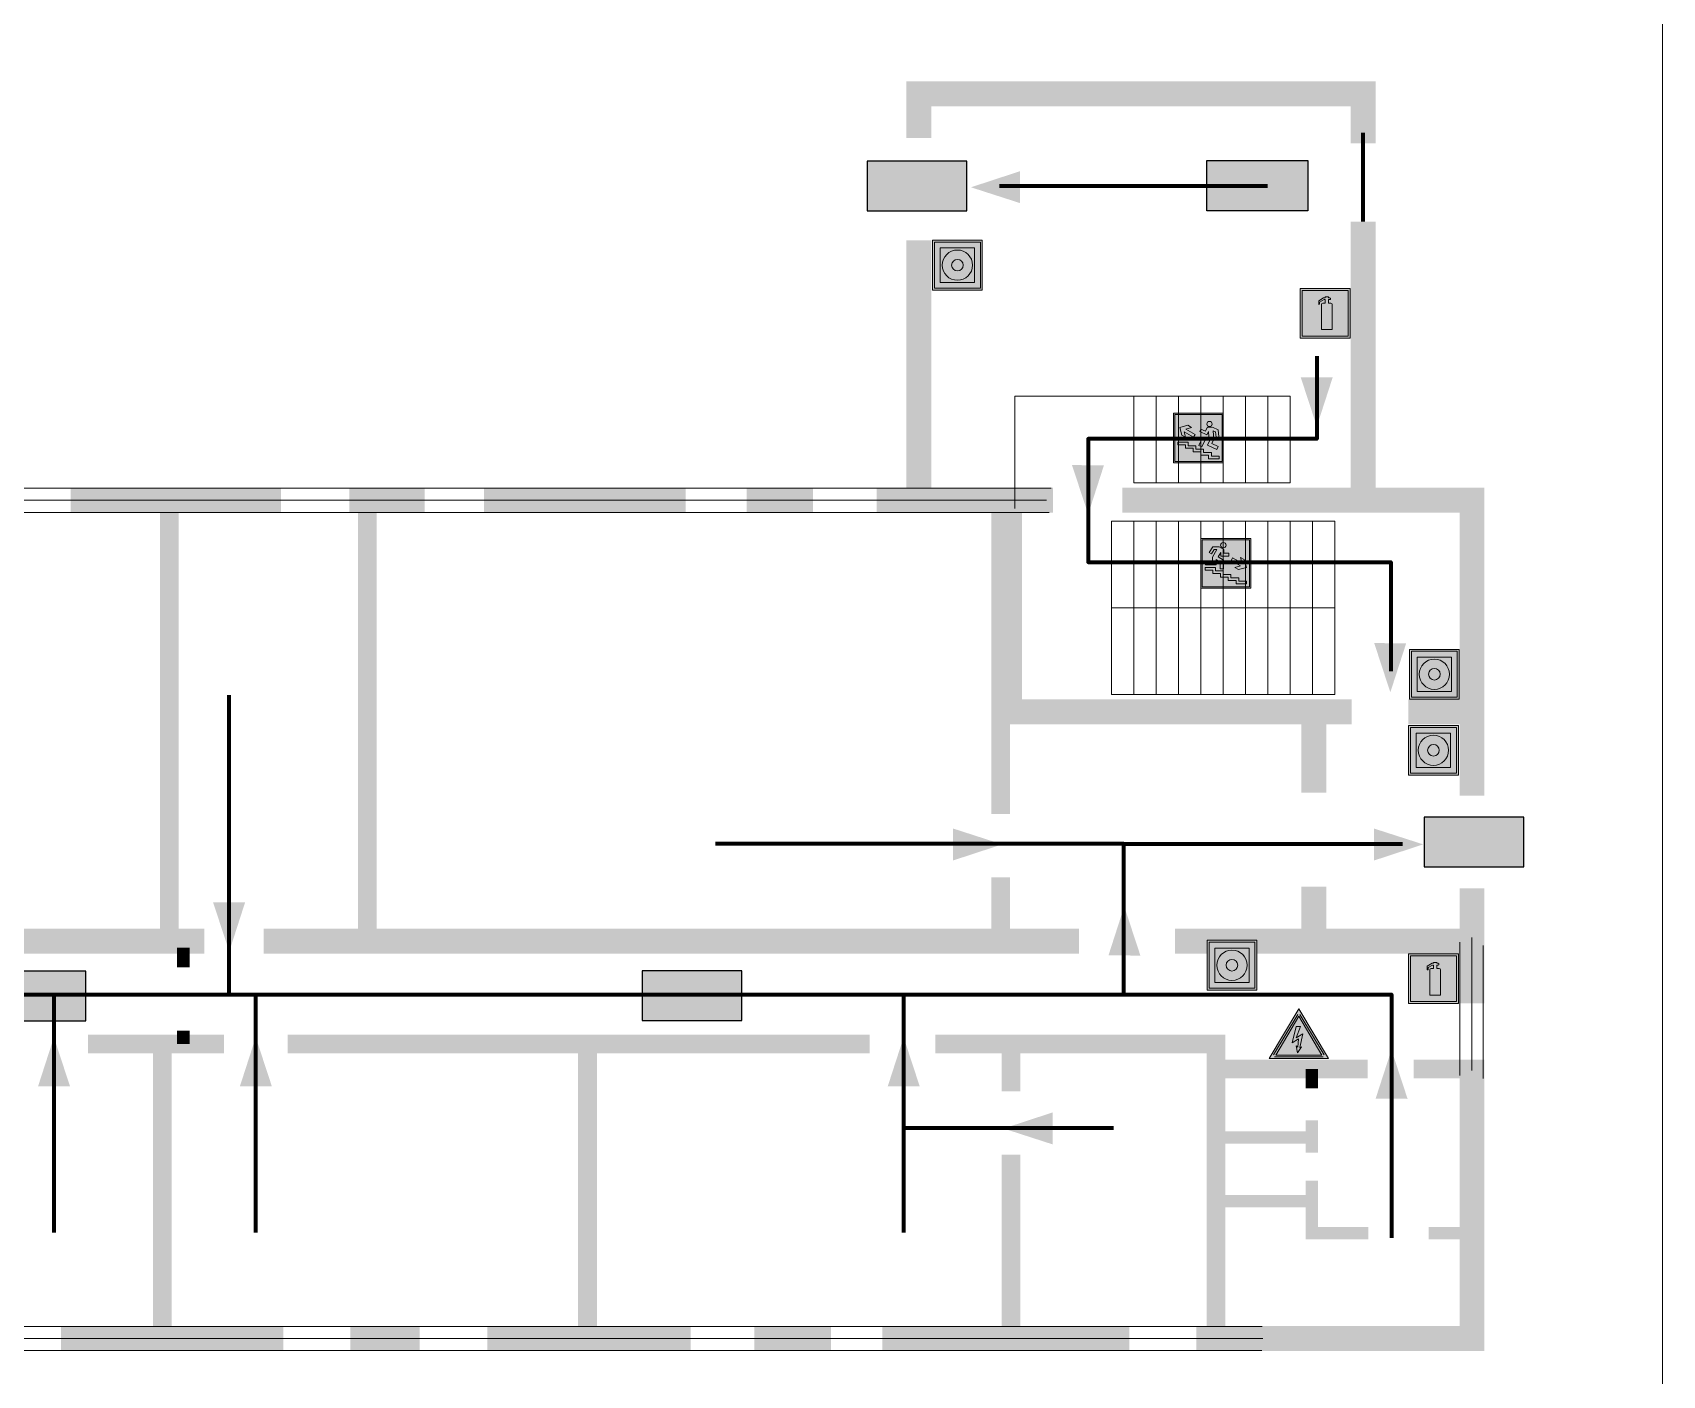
# Model space of a CAD drawing. Header units: millimetres. Extents: x 13114 to 67229, y 22859 to 38520.
# Drawn here: x 30754.5 to 31016.3, y 35664.1 to 35879.9 of the extents above; entities that cross this region are included whole.
import ezdxf

# ---------------------------------------------------------------- set-up
doc = ezdxf.new("R2010")
doc.units = ezdxf.units.MM
doc.layers.add('План_Штампы', color=7, linetype='Continuous')

# ---------------------------------------------------------------- blocks, each defined once
blk = doc.blocks.new('A$C7B4425F7')
at = {"true_color": 0xffffff}
blk.add_hatch(color=7, dxfattribs=at).paths.add_polyline_path([(0, 0), (-16, 0), (-16, -8), (0, -8)])
h = blk.add_hatch(color=126)
h.paths.add_polyline_path([(-0.2, -0.2), (-15.8, -0.2), (-15.8, -7.8), (-0.2, -7.8)])
h.paths.add_polyline_path([(-11.76, -2.03), (-11.76, -3.66), (-11.17, -3.66, -0.568275), (-11.17, -6.18), (-12.58, -6.18), (-12.58, -2.03)], flags=16)
h.paths.add_polyline_path([(-13.33, -4.12, -0.495768), (-13.59, -6.18), (-15.03, -6.18), (-15.03, -2.03), (-13.59, -2.03, -0.487973)], flags=16)
h.paths.add_polyline_path([(-10.25, -2.03), (-9.48, -2.03), (-9.48, -6.18), (-10.25, -6.18)], flags=16)
h.paths.add_polyline_path([(-13.84, -3.69), (-14.24, -3.69), (-14.24, -3.03), (-13.9, -3.03, -0.692621)], flags=0)
h.paths.add_polyline_path([(-9.15, -2.03), (-8.4, -2.03), (-8.04, -3.07), (-7.68, -2.03), (-6.93, -2.03), (-7.64, -4.1), (-6.93, -6.18), (-7.68, -6.18), (-8.04, -5.14), (-8.4, -6.18), (-9.15, -6.18), (-8.44, -4.1)], flags=16)
h.paths.add_polyline_path([(-11.76, -4.46), (-11.42, -4.46, -0.692621), (-11.36, -5.12), (-11.76, -5.12)], flags=0)
h.paths.add_polyline_path([(-13.9, -5.2), (-14.24, -5.2), (-14.24, -4.55), (-13.84, -4.55, -0.708038)], flags=0)
edge = h.paths.add_edge_path(flags=16)
edge.add_ellipse((-5.51, -4.08), major_axis=(0, 2.05), ratio=0.586184, start_angle=0, end_angle=360)
edge = h.paths.add_edge_path(flags=0)
edge.add_ellipse((-5.51, -4.08), major_axis=(0, 1.14), ratio=0.454828, start_angle=0, end_angle=360)
h.paths.add_polyline_path([(-4.13, -4.96, 0.377264), (-3.48, -4.52, 0.0555), (-3.16, -2.03), (-1.66, -2.03), (-1.66, -4.96), (-0.96, -4.96), (-0.96, -7.01), (-1.75, -7.01), (-1.75, -6.18), (-3.3, -6.18), (-3.3, -7.02), (-4.13, -7.02)], flags=16)
h.paths.add_polyline_path([(-2.73, -2.91), (-2.28, -2.91), (-2.28, -4.96), (-3.05, -4.96, 0.079136)], flags=0)
at = {"color": 126}
blk.add_lwpolyline([(-16, -8), (0, -8), (0, 0), (-16, 0)], close=True, dxfattribs=at)
blk = doc.blocks.new('A$C32E8229D')
at = {"true_color": 0xffffff}
blk.add_hatch(color=7, dxfattribs=at).paths.add_polyline_path([(0, 0), (0, -8), (16, -8), (16, 0)])
h = blk.add_hatch(color=126)
h.paths.add_polyline_path([(0.2, -0.2), (15.8, -0.2), (15.8, -7.8), (0.2, -7.8)])
h.paths.add_polyline_path([(13.49, -2.05), (12.08, -2.05), (11.37, -2.63, 0.162397), (11.29, -2.84), (11.29, -3.63), (10.35, -3.63), (10.35, -4.05), (11.68, -4.05), (11.68, -3.48), (12.26, -4.28), (11.29, -5.1), (11.29, -6.78), (11.85, -6.78), (11.85, -5.44), (12.8, -4.64), (12.8, -5.94), (14.46, -5.94), (14.46, -5.39), (13.45, -5.39), (13.45, -3.97), (12.46, -2.59), (13.15, -2.59), (13.69, -3.34), (14.18, -3)], flags=16)
h.paths.add_polyline_path([(10.74, -1.82, 1), (11.8, -1.82, 1)], flags=16)
h.paths.add_polyline_path([(9.39, -3.59), (5.99, -3.59), (6.56, -3.03), (5.91, -3.03), (5.1, -3.83), (5.91, -4.64), (6.56, -4.64), (5.99, -4.09), (9.39, -4.09)], flags=16)
h.paths.add_polyline_path([(4.29, -1.08), (1.72, -1.08), (1.72, -6.6), (4.29, -6.6)], flags=16)
at = {"color": 126}
blk.add_lwpolyline([(16, -8), (0, -8), (0, 0), (16, 0)], close=True, dxfattribs=at)
blk = doc.blocks.new('A$C54414219')
at = {"true_color": 0xffffff}
h = blk.add_hatch(color=7, dxfattribs=at)
h.paths.add_polyline_path([(2.39, -9.45), (2.39, -18.3), (11.23, -18.3), (11.23, -9.45)], flags=0)
h.paths.add_polyline_path([(10.71, -13.87, -1), (2.92, -13.87, -1)], flags=0)
h.paths.add_polyline_path([(8.3, -13.87, -1), (5.33, -13.87, -1)], flags=0)
h.paths.add_polyline_path([(0.41, -7.47), (0.41, -20.27), (13.21, -20.27), (13.21, -7.47)])
h.paths.add_polyline_path([(0.92, -19.77), (12.71, -19.77), (12.71, -7.98), (0.92, -7.98)], flags=16)
h.paths.add_polyline_path([(11.23, -9.45), (11.23, -18.3), (2.39, -18.3), (2.39, -9.45)], flags=0)
at = {"lineweight": 5}
h = blk.add_hatch(color=242, dxfattribs=at)
h.paths.add_polyline_path([(12.71, -7.98), (0.92, -7.98), (0.92, -19.77), (12.71, -19.77)])
h.paths.add_polyline_path([(11.23, -18.3), (2.39, -18.3), (2.39, -9.45), (11.23, -9.45)], flags=16)
h.paths.add_polyline_path([(10.71, -13.87, -1), (2.92, -13.87, -1)], flags=0)
h.paths.add_polyline_path([(8.3, -13.87, -1), (5.33, -13.87, -1)], flags=0)
at = {"true_color": 0xffffff}
h = blk.add_hatch(color=7, dxfattribs=at)
h.paths.add_polyline_path([(2.39, -9.45), (2.39, -18.3), (11.23, -18.3), (11.23, -9.45)])
h.paths.add_polyline_path([(10.71, -13.87, -1), (2.92, -13.87, -1)], flags=16)
h.paths.add_polyline_path([(8.3, -13.87, -1), (5.33, -13.87, -1)], flags=0)
at = {"lineweight": 5}
h = blk.add_hatch(color=242, dxfattribs=at)
h.paths.add_polyline_path([(2.92, -13.87, 1), (10.71, -13.87, 1)])
h.paths.add_polyline_path([(8.3, -13.87, -1), (5.33, -13.87, -1)], flags=16)
at = {"color": 242, "lineweight": 5}
for p, q in [((0.41, -20.27), (0.41, -7.47)), ((0.41, -7.47), (13.21, -7.47)), ((0.41, -7.47), (13.21, -7.47)), ((13.21, -20.27), (13.21, -7.47)), ((0.41, -20.27), (13.21, -20.27))]:
    blk.add_line(p, q, dxfattribs=at)
for points in [[(0.92, -7.98), (12.71, -7.98), (12.71, -19.77), (0.92, -19.77)], [(2.39, -9.45), (11.23, -9.45), (11.23, -18.3), (2.39, -18.3)]]:
    blk.add_lwpolyline(points, close=True, dxfattribs=at)
for radius in [3.89, 1.49]:
    blk.add_circle((6.81, -13.87), radius, dxfattribs=at)
blk = doc.blocks.new('A$C3E6D3DDE')
at = {"lineweight": 5}
h = blk.add_hatch(color=40, dxfattribs=at)
h.paths.add_polyline_path([(24.1, 1.45), (16.46, -11.35), (31.74, -11.35)])
h.paths.add_polyline_path([(24.09, -0.46), (30.03, -10.41), (18.14, -10.41)], flags=16)
h.paths.add_polyline_path([(24.54, -3.08), (23.41, -6.02), (25.13, -5.01), (24.33, -8.5), (24.82, -8.27), (23.79, -9.86), (23.4, -8.04), (23.8, -8.43), (24.04, -6.29), (22.39, -7.25), (23.44, -3.08)], flags=0)
h = blk.add_hatch(color=256, dxfattribs=at)
h.paths.add_polyline_path([(24.37, 0.03, 0.567511), (23.82, 0.03), (17.59, -10.4, 0.582454), (17.86, -10.88), (30.32, -10.88, 0.582149), (30.6, -10.4)])
h.paths.add_polyline_path([(24.09, -0.46), (18.14, -10.41), (30.03, -10.41)], flags=16)
h.paths.add_polyline_path([(24.54, -3.08), (23.41, -6.02), (25.13, -5.01), (24.33, -8.5), (24.82, -8.27), (23.79, -9.86), (23.4, -8.04), (23.8, -8.43), (24.04, -6.29), (22.39, -7.25), (23.44, -3.08)], flags=0)
h = blk.add_hatch(color=40, dxfattribs=at)
h.paths.add_polyline_path([(24.09, -0.46), (18.14, -10.41), (30.03, -10.41)])
h.paths.add_polyline_path([(24.82, -8.27), (23.79, -9.86), (23.4, -8.04), (23.8, -8.43), (24.04, -6.29), (22.39, -7.25), (23.44, -3.08), (24.54, -3.08), (23.41, -6.02), (25.13, -5.01), (24.33, -8.5)], flags=16)
at = {"color": 40, "lineweight": 5}
for p, q in [((16.46, -11.35), (24.1, 1.45)), ((24.1, 1.45), (31.74, -11.35))]:
    blk.add_line(p, q, dxfattribs=at)
at = {"lineweight": 5}
for p, q in [((17.59, -10.4), (23.82, 0.03)), ((24.37, 0.03), (30.6, -10.4)), ((18.14, -10.41), (24.09, -0.46)), ((23.44, -3.08), (22.39, -7.25)), ((23.41, -6.02), (24.54, -3.08)), ((24.54, -3.08), (23.44, -3.08)), ((24.09, -0.46), (30.03, -10.41)), ((22.39, -7.25), (24.04, -6.29)), ((23.8, -8.43), (23.4, -8.04)), ((23.4, -8.04), (23.79, -9.86)), ((25.13, -5.01), (23.41, -6.02)), ((23.79, -9.86), (24.82, -8.27)), ((24.04, -6.29), (23.8, -8.43)), ((24.33, -8.5), (25.13, -5.01)), ((24.82, -8.27), (24.33, -8.5)), ((17.86, -10.88), (30.32, -10.88)), ((18.14, -10.41), (30.03, -10.41))]:
    blk.add_line(p, q, dxfattribs=at)
at = {"color": 50, "lineweight": 5}
blk.add_line((31.74, -11.35), (16.46, -11.35), dxfattribs=at)
blk = doc.blocks.new('A$C3AD82952')
at = {"true_color": 0xf5f5ff}
h = blk.add_hatch(color=7, dxfattribs=at)
h.dxf.hatch_style = 1
h.paths.add_polyline_path([(8.21, 8.73, 0.414214), (7.89, 9.05), (7.22, 9.05), (7.22, 9.92), (7.59, 9.92, 1), (7.57, 10.36), (7.22, 10.36), (7.22, 10.6), (6.43, 10.6), (6.43, 10.36), (6.01, 10.36), (4.74, 9.59), (4.74, 8.69), (4.98, 8.73), (4.98, 9.26), (6.12, 9.91), (6.43, 9.91), (6.43, 9.05), (5.76, 9.05, 0.414214), (5.44, 8.73), (5.44, 2.2), (8.21, 2.2)], flags=0)
h.paths.add_polyline_path([(12.8, 12.8), (0, 12.8), (0, 0), (12.8, 0)])
h.paths.add_polyline_path([(0.51, 12.29), (12.29, 12.29), (12.29, 0.51), (0.51, 0.51)], flags=16)
h.paths.add_polyline_path([(4.74, 9.59), (6.01, 10.36), (6.43, 10.36), (6.43, 10.6), (7.22, 10.6), (7.22, 10.36), (7.59, 10.36, -0.94586), (7.59, 9.92), (7.22, 9.92), (7.22, 9.05), (7.89, 9.05, -0.414214), (8.21, 8.73), (8.21, 2.2), (5.44, 2.2), (5.44, 8.73, -0.414214), (5.76, 9.05), (6.43, 9.05), (6.43, 9.91), (6.12, 9.91), (4.98, 9.26), (4.98, 8.73), (4.74, 8.69)], flags=0)
h = blk.add_hatch(color=242)
h.dxf.hatch_style = 1
h.paths.add_polyline_path([(12.29, 12.29), (0.51, 12.29), (0.51, 0.51), (12.29, 0.51)])
h.paths.add_polyline_path([(4.74, 8.69), (4.74, 9.59), (6.01, 10.36), (6.43, 10.36), (6.43, 10.6), (7.22, 10.6), (7.22, 10.36), (7.59, 10.36, -0.94586), (7.59, 9.92), (7.22, 9.92), (7.22, 9.05), (7.89, 9.05, -0.414214), (8.21, 8.73), (8.21, 2.2), (5.44, 2.2), (5.44, 8.73, -0.414214), (5.76, 9.05), (6.43, 9.05), (6.43, 9.91), (6.12, 9.91), (4.98, 9.26), (4.98, 8.73)], flags=16)
h = blk.add_hatch(color=7, dxfattribs=at)
h.dxf.hatch_style = 1
h.paths.add_polyline_path([(8.21, 8.73, 0.414214), (7.89, 9.05), (7.22, 9.05), (7.22, 9.92), (7.59, 9.92, 1), (7.57, 10.36), (7.22, 10.36), (7.22, 10.6), (6.43, 10.6), (6.43, 10.36), (6.01, 10.36), (4.74, 9.59), (4.74, 8.69), (4.98, 8.73), (4.98, 9.26), (6.12, 9.91), (6.43, 9.91), (6.43, 9.05), (5.76, 9.05, 0.414214), (5.44, 8.73), (5.44, 2.2), (8.21, 2.2)])
at = {"color": 242, "lineweight": 5}
for p, q in [((0, 0), (0, 12.8)), ((0, 12.8), (12.8, 12.8)), ((12.8, 0), (12.8, 12.8)), ((6.01, 10.36), (4.74, 9.59)), ((4.74, 9.59), (4.74, 8.69)), ((4.74, 8.69), (4.98, 8.73)), ((4.98, 9.26), (6.12, 9.91)), ((4.98, 8.73), (4.98, 9.26)), ((5.44, 2.2), (5.44, 8.73)), ((5.76, 9.05), (6.43, 9.05)), ((6.01, 10.36), (6.43, 10.36)), ((6.12, 9.91), (6.43, 9.91)), ((7.22, 10.6), (6.43, 10.6)), ((6.43, 10.6), (6.43, 10.36)), ((6.43, 9.91), (6.43, 9.05)), ((7.22, 10.36), (7.22, 10.6)), ((7.59, 10.36), (7.22, 10.36)), ((7.22, 9.05), (7.22, 9.92)), ((7.59, 9.92), (7.22, 9.92)), ((7.89, 9.05), (7.22, 9.05)), ((8.21, 2.2), (8.21, 8.73)), ((0, 0), (12.8, 0)), ((5.44, 2.2), (8.21, 2.2))]:
    blk.add_line(p, q, dxfattribs=at)
blk.add_lwpolyline([(0.51, 12.29), (12.29, 12.29), (12.29, 0.51), (0.51, 0.51)], close=True, dxfattribs=at)
for centre, radius, start, end in [((5.76, 8.73), 0.32, 90, 180), ((7.58, 10.14), 0.223, 273.1875, 86.8125), ((7.89, 8.73), 0.32, 0, 90)]:
    blk.add_arc(centre, radius, start, end, dxfattribs=at)
blk = doc.blocks.new('вверх')
at = {"lineweight": 0, "true_color": 0xffffff}
h = blk.add_hatch(color=7, dxfattribs=at)
h.dxf.hatch_style = 1
h.paths.add_polyline_path([(40999.03, -4475.37), (41000.53, -4474.51), (40999.62, -4474.22), (41000.2, -4473.88), (41001.48, -4474.22), (41001.13, -4475.49), (41000.55, -4475.82), (41000.76, -4474.91), (40999.27, -4475.77)], flags=0)
h.paths.add_polyline_path([(40998.09, -4474.5), (40998.28, -4474.89), (40997.14, -4475.43), (40996.89, -4474.92), (40996.87, -4474.87), (40996.8, -4475.75), (40997.81, -4475.85), (40998.41, -4477.11), (40997.94, -4477.33), (40997.47, -4476.34), (40996.66, -4476.28), (40997.03, -4477.06), (40995.52, -4477.78), (40995.29, -4477.28), (40996.32, -4476.79), (40996, -4476.11), (40996.09, -4474.77), (40995.72, -4474.94), (40995.64, -4475.77), (40995.2, -4475.72), (40995.3, -4474.63), (40995.33, -4474.61), (40996.23, -4474.19), (40997.09, -4474.25), (40997.37, -4474.84)], flags=0)
h.paths.add_polyline_path([(40997.14, -4473.68, -1), (40996.29, -4473.68, -1)], flags=0)
h.paths.add_polyline_path([(41000.58, -4477.58), (41000.58, -4477.03), (41001.81, -4477.03), (41001.81, -4476.6), (41000.15, -4476.6), (41000.15, -4477.16), (40998.9, -4477.16), (40998.9, -4477.72), (40997.65, -4477.72), (40997.65, -4478.27), (40996.41, -4478.27), (40996.41, -4478.82), (40995.17, -4478.82), (40995.17, -4479.25), (40995.41, -4479.25), (40996.84, -4479.25), (40996.84, -4478.69), (40998.09, -4478.69), (40998.09, -4478.13), (40999.32, -4478.13), (40999.32, -4477.58)], flags=0)
h.paths.add_polyline_path([(41002.49, -4471.94), (40994.49, -4471.94), (40994.49, -4479.94), (41002.49, -4479.94)])
h.paths.add_polyline_path([(41002.28, -4479.72), (40994.69, -4479.72), (40994.69, -4472.14), (41002.28, -4472.14)], flags=16)
h.paths.add_polyline_path([(41001.81, -4476.6), (41001.81, -4477.03), (41000.58, -4477.03), (41000.58, -4477.58), (40999.32, -4477.58), (40999.32, -4478.13), (40998.09, -4478.13), (40998.09, -4478.69), (40996.84, -4478.69), (40996.84, -4479.25), (40995.17, -4479.25), (40995.17, -4478.82), (40996.41, -4478.82), (40996.41, -4478.27), (40997.65, -4478.27), (40997.65, -4477.72), (40998.9, -4477.72), (40998.9, -4477.16), (41000.15, -4477.16), (41000.15, -4476.6)], flags=0)
at = {"lineweight": 0}
h = blk.add_hatch(color=126, dxfattribs=at)
h.dxf.hatch_style = 1
h.paths.add_polyline_path([(40994.69, -4479.72), (41002.28, -4479.72), (41002.28, -4472.14), (40994.69, -4472.14)])
h.paths.add_polyline_path([(40999.03, -4475.37), (41000.53, -4474.51), (40999.62, -4474.22), (41000.2, -4473.88), (41001.48, -4474.22), (41001.13, -4475.49), (41000.55, -4475.82), (41000.76, -4474.91), (40999.27, -4475.77)], flags=16)
h.paths.add_polyline_path([(40997.09, -4474.25), (40997.37, -4474.84), (40998.09, -4474.5), (40998.28, -4474.89), (40997.14, -4475.43), (40996.89, -4474.92), (40996.87, -4474.87), (40996.8, -4475.75), (40997.81, -4475.85), (40998.41, -4477.11), (40997.94, -4477.33), (40997.47, -4476.34), (40996.66, -4476.28), (40997.03, -4477.06), (40995.52, -4477.78), (40995.29, -4477.28), (40996.32, -4476.79), (40996, -4476.11), (40996.09, -4474.77), (40995.72, -4474.94), (40995.64, -4475.77), (40995.2, -4475.72), (40995.3, -4474.63), (40995.33, -4474.61), (40996.23, -4474.19)], flags=16)
h.paths.add_polyline_path([(40996.29, -4473.68, -1), (40997.14, -4473.68, -1)], flags=16)
h.paths.add_polyline_path([(40997.65, -4477.72), (40998.9, -4477.72), (40998.9, -4477.16), (41000.15, -4477.16), (41000.15, -4476.6), (41001.81, -4476.6), (41001.81, -4477.03), (41000.58, -4477.03), (41000.58, -4477.58), (40999.32, -4477.58), (40999.32, -4478.13), (40998.09, -4478.13), (40998.09, -4478.69), (40996.84, -4478.69), (40996.84, -4479.25), (40995.17, -4479.25), (40995.17, -4478.82), (40996.41, -4478.82), (40996.41, -4478.27), (40997.65, -4478.27)], flags=16)
at = {"lineweight": 0, "true_color": 0xffffff}
h = blk.add_hatch(color=7, dxfattribs=at)
h.dxf.hatch_style = 1
h.paths.add_polyline_path([(40997.14, -4473.68, 1), (40996.29, -4473.68, 1)])
h.paths.add_polyline_path([(40998.28, -4474.89), (40998.09, -4474.5), (40997.37, -4474.84), (40997.09, -4474.25), (40996.23, -4474.19), (40995.33, -4474.61), (40995.3, -4474.63), (40995.2, -4475.72), (40995.64, -4475.77), (40995.72, -4474.94), (40996.09, -4474.77), (40996, -4476.11), (40996.32, -4476.79), (40995.29, -4477.28), (40995.52, -4477.78), (40997.03, -4477.06), (40996.66, -4476.28), (40997.47, -4476.34), (40997.94, -4477.33), (40998.41, -4477.11), (40997.81, -4475.85), (40996.8, -4475.75), (40996.87, -4474.87), (40996.89, -4474.92), (40997.14, -4475.43)])
h.paths.add_polyline_path([(40998.09, -4478.13), (40999.32, -4478.13), (40999.32, -4477.58), (41000.58, -4477.58), (41000.58, -4477.03), (41001.81, -4477.03), (41001.81, -4476.6), (41000.15, -4476.6), (41000.15, -4477.16), (40998.9, -4477.16), (40998.9, -4477.72), (40997.65, -4477.72), (40997.65, -4478.27), (40996.41, -4478.27), (40996.41, -4478.82), (40995.17, -4478.82), (40995.17, -4479.25), (40995.41, -4479.25), (40996.84, -4479.25), (40996.84, -4478.69), (40998.09, -4478.69)])
h.paths.add_polyline_path([(40999.03, -4475.37), (40999.27, -4475.77), (41000.76, -4474.91), (41000.55, -4475.82), (41001.13, -4475.49), (41001.48, -4474.22), (41000.2, -4473.88), (40999.62, -4474.22), (41000.53, -4474.51)])
at = {"color": 126, "lineweight": 0}
for points in [[(40994.49, -4471.94), (41002.49, -4471.94), (41002.49, -4479.94), (40994.49, -4479.94)], [(40994.69, -4472.14), (41002.28, -4472.14), (41002.28, -4479.72), (40994.69, -4479.72)]]:
    blk.add_lwpolyline(points, close=True, dxfattribs=at)
for points in [[(40996.89, -4474.92), (40997.14, -4475.43), (40998.28, -4474.89), (40998.09, -4474.5), (40997.37, -4474.84), (40997.09, -4474.25), (40996.23, -4474.19), (40995.33, -4474.61), (40995.3, -4474.63), (40995.2, -4475.72), (40995.64, -4475.77), (40995.72, -4474.94), (40996.09, -4474.77), (40996, -4476.11), (40996.32, -4476.79), (40995.29, -4477.28), (40995.52, -4477.78), (40997.03, -4477.06), (40996.66, -4476.28), (40997.47, -4476.34), (40997.94, -4477.33), (40998.41, -4477.11), (40997.81, -4475.85), (40996.8, -4475.75), (40996.87, -4474.87), (40996.89, -4474.92)], [(41001.48, -4474.22), (41001.13, -4475.49), (41000.55, -4475.82), (41000.76, -4474.91), (40999.27, -4475.77), (40999.03, -4475.37), (41000.53, -4474.51), (40999.62, -4474.22), (41000.2, -4473.88), (41001.48, -4474.22)], [(40995.41, -4479.25), (40995.17, -4479.25), (40995.17, -4478.82), (40996.41, -4478.82), (40996.41, -4478.27), (40997.65, -4478.27), (40997.65, -4477.72), (40998.9, -4477.72), (40998.9, -4477.16), (41000.15, -4477.16), (41000.15, -4476.6), (41001.81, -4476.6), (41001.81, -4477.03), (41000.58, -4477.03), (41000.58, -4477.58), (40999.32, -4477.58), (40999.32, -4478.13), (40998.09, -4478.13), (40998.09, -4478.69), (40996.84, -4478.69), (40996.84, -4479.25), (40995.17, -4479.25)]]:
    blk.add_lwpolyline(points, dxfattribs=at)
blk.add_circle((40996.71, -4473.68), 0.426, dxfattribs=at)
blk = doc.blocks.new('вниз')
at = {"lineweight": 0, "true_color": 0xffffff}
h = blk.add_hatch(color=7, dxfattribs=at)
h.dxf.hatch_style = 1
h.paths.add_polyline_path([(40994.51, -4472.22), (40986.51, -4472.22), (40986.51, -4480.22), (40994.51, -4480.22)])
h.paths.add_polyline_path([(40994.31, -4472.42), (40994.31, -4480.01), (40986.71, -4480.01), (40986.71, -4472.42)], flags=16)
h.paths.add_polyline_path([(40988.43, -4473.53), (40989.43, -4473.53), (40990.19, -4473.96), (40990.19, -4474.6), (40991, -4474.6), (40991, -4475.06), (40989.73, -4475.06), (40989.73, -4474.46), (40989.3, -4475.18), (40990.17, -4475.7), (40990.17, -4477.11), (40989.63, -4477.11), (40989.63, -4476.01), (40988.94, -4475.59), (40988.94, -4476.46), (40988.94, -4476.46), (40987.47, -4476.46), (40987.26, -4476.46), (40987.26, -4475.92), (40988.4, -4475.92), (40988.4, -4475.2), (40989.1, -4473.99), (40988.66, -4473.99), (40988.24, -4474.7), (40987.86, -4474.47), (40988.41, -4473.56)], flags=0)
h.paths.add_polyline_path([(40990.55, -4473.29, -1), (40989.69, -4473.29, -1)], flags=0)
h.paths.add_polyline_path([(40988.85, -4476.89), (40988.85, -4477.43), (40990.1, -4477.43), (40990.1, -4477.99), (40991.34, -4477.99), (40991.34, -4478.54), (40992.59, -4478.54), (40992.59, -4479.09), (40993.83, -4479.09), (40993.83, -4479.52), (40992.17, -4479.52), (40992.17, -4478.97), (40990.91, -4478.97), (40990.91, -4478.41), (40989.68, -4478.41), (40989.68, -4477.86), (40988.43, -4477.86), (40988.43, -4477.31), (40987.6, -4477.31), (40987.18, -4477.31), (40987.18, -4476.89)], flags=0)
h.paths.add_polyline_path([(40991.61, -4475.33), (40993.12, -4476.2), (40992.9, -4475.27), (40993.48, -4475.6), (40993.83, -4476.88), (40992.56, -4477.22), (40991.97, -4476.88), (40992.9, -4476.61), (40991.38, -4475.74), (40991.58, -4475.39)], flags=0)
h.paths.add_polyline_path([(40990.19, -4473.96), (40989.43, -4473.53), (40988.43, -4473.53), (40988.41, -4473.56), (40987.86, -4474.47), (40988.24, -4474.7), (40988.66, -4473.99), (40989.1, -4473.99), (40988.4, -4475.2), (40988.4, -4475.92), (40987.26, -4475.92), (40987.26, -4476.46), (40987.47, -4476.46), (40988.94, -4476.46), (40988.94, -4476.27), (40988.94, -4475.59), (40989.63, -4476.01), (40989.63, -4477.11), (40990.17, -4477.11), (40990.17, -4475.7), (40989.3, -4475.18), (40989.73, -4474.46), (40989.73, -4475.06), (40991, -4475.06), (40991, -4474.6), (40990.19, -4474.6)], flags=0)
h.paths.add_polyline_path([(40990.55, -4473.29, 1), (40989.69, -4473.29, 1)], flags=0)
h.paths.add_polyline_path([(40991.61, -4475.33), (40991.58, -4475.39), (40991.38, -4475.74), (40992.9, -4476.61), (40991.97, -4476.88), (40992.56, -4477.22), (40993.83, -4476.88), (40993.48, -4475.6), (40992.9, -4475.27), (40993.12, -4476.2)], flags=0)
h.paths.add_polyline_path([(40990.1, -4477.43), (40988.85, -4477.43), (40988.85, -4476.89), (40987.18, -4476.89), (40987.18, -4477.31), (40987.6, -4477.31), (40988.43, -4477.31), (40988.43, -4477.86), (40989.68, -4477.86), (40989.68, -4478.41), (40990.91, -4478.41), (40990.91, -4478.97), (40992.17, -4478.97), (40992.17, -4479.52), (40993.83, -4479.52), (40993.83, -4479.09), (40992.59, -4479.09), (40992.59, -4478.54), (40991.34, -4478.54), (40991.34, -4477.99), (40990.1, -4477.99)], flags=0)
at = {"lineweight": 0}
h = blk.add_hatch(color=126, dxfattribs=at)
h.dxf.hatch_style = 1
h.paths.add_polyline_path([(40994.31, -4472.42), (40986.71, -4472.42), (40986.71, -4480.01), (40994.31, -4480.01)])
h.paths.add_polyline_path([(40988.43, -4473.53), (40989.43, -4473.53), (40990.19, -4473.96), (40990.19, -4474.6), (40991, -4474.6), (40991, -4475.06), (40989.73, -4475.06), (40989.73, -4474.46), (40989.3, -4475.18), (40990.17, -4475.7), (40990.17, -4477.11), (40989.63, -4477.11), (40989.63, -4476.01), (40988.94, -4475.59), (40988.94, -4476.46), (40988.94, -4476.46), (40987.47, -4476.46), (40987.26, -4476.46), (40987.26, -4475.92), (40988.4, -4475.92), (40988.4, -4475.2), (40989.1, -4473.99), (40988.66, -4473.99), (40988.24, -4474.7), (40987.86, -4474.47), (40988.41, -4473.56)], flags=16)
h.paths.add_polyline_path([(40990.55, -4473.29, -1), (40989.69, -4473.29, -1)], flags=16)
h.paths.add_polyline_path([(40988.85, -4476.89), (40988.85, -4477.43), (40990.1, -4477.43), (40990.1, -4477.99), (40991.34, -4477.99), (40991.34, -4478.54), (40992.59, -4478.54), (40992.59, -4479.09), (40993.83, -4479.09), (40993.83, -4479.52), (40992.17, -4479.52), (40992.17, -4478.97), (40990.91, -4478.97), (40990.91, -4478.41), (40989.68, -4478.41), (40989.68, -4477.86), (40988.43, -4477.86), (40988.43, -4477.31), (40987.6, -4477.31), (40987.18, -4477.31), (40987.18, -4476.89)], flags=16)
h.paths.add_polyline_path([(40991.61, -4475.33), (40993.12, -4476.2), (40992.9, -4475.27), (40993.48, -4475.6), (40993.83, -4476.88), (40992.56, -4477.22), (40991.97, -4476.88), (40992.9, -4476.61), (40991.38, -4475.74), (40991.58, -4475.39)], flags=16)
at = {"lineweight": 0, "true_color": 0xffffff}
h = blk.add_hatch(color=7, dxfattribs=at)
h.dxf.hatch_style = 1
h.paths.add_polyline_path([(40989.73, -4474.46), (40989.73, -4475.06), (40991, -4475.06), (40991, -4474.6), (40990.19, -4474.6), (40990.19, -4473.96), (40989.43, -4473.53), (40988.43, -4473.53), (40988.41, -4473.56), (40987.86, -4474.47), (40988.24, -4474.7), (40988.66, -4473.99), (40989.1, -4473.99), (40988.4, -4475.2), (40988.4, -4475.92), (40987.26, -4475.92), (40987.26, -4476.46), (40987.47, -4476.46), (40988.94, -4476.46), (40988.94, -4475.59), (40989.63, -4476.01), (40989.63, -4477.11), (40990.17, -4477.11), (40990.17, -4475.7), (40989.3, -4475.18)])
h.paths.add_polyline_path([(40989.69, -4473.29, 1), (40990.55, -4473.29, 1)])
h.paths.add_polyline_path([(40991.61, -4475.33), (40991.58, -4475.39), (40991.38, -4475.74), (40992.9, -4476.61), (40991.97, -4476.88), (40992.56, -4477.22), (40993.83, -4476.88), (40993.48, -4475.6), (40992.9, -4475.27), (40993.12, -4476.2)])
h.paths.add_polyline_path([(40990.1, -4477.43), (40988.85, -4477.43), (40988.85, -4476.89), (40987.18, -4476.89), (40987.18, -4477.31), (40987.6, -4477.31), (40988.43, -4477.31), (40988.43, -4477.86), (40989.68, -4477.86), (40989.68, -4478.41), (40990.91, -4478.41), (40990.91, -4478.97), (40992.17, -4478.97), (40992.17, -4479.52), (40993.83, -4479.52), (40993.83, -4479.09), (40992.59, -4479.09), (40992.59, -4478.54), (40991.34, -4478.54), (40991.34, -4477.99), (40990.1, -4477.99)])
at = {"color": 126, "lineweight": 0}
for points in [[(40986.51, -4472.22), (40994.51, -4472.22), (40994.51, -4480.22), (40986.51, -4480.22)], [(40986.71, -4472.42), (40994.31, -4472.42), (40994.31, -4480.01), (40986.71, -4480.01)]]:
    blk.add_lwpolyline(points, close=True, dxfattribs=at)
for points in [[(40987.47, -4476.46), (40987.26, -4476.46), (40987.26, -4475.92), (40988.4, -4475.92), (40988.4, -4475.2), (40989.1, -4473.99), (40988.66, -4473.99), (40988.24, -4474.7), (40987.86, -4474.47), (40988.41, -4473.56), (40988.43, -4473.53), (40989.43, -4473.53), (40990.19, -4473.96), (40990.19, -4474.6), (40991, -4474.6), (40991, -4475.06), (40989.73, -4475.06), (40989.73, -4474.46), (40989.3, -4475.18), (40990.17, -4475.7), (40990.17, -4477.11), (40989.63, -4477.11), (40989.63, -4476.01), (40988.94, -4475.59), (40988.94, -4476.46)], [(40987.6, -4477.31), (40987.18, -4477.31), (40987.18, -4476.89), (40988.85, -4476.89), (40988.85, -4477.43), (40990.1, -4477.43), (40990.1, -4477.99), (40991.34, -4477.99), (40991.34, -4478.54), (40992.59, -4478.54), (40992.59, -4479.09), (40993.83, -4479.09), (40993.83, -4479.52), (40992.17, -4479.52), (40992.17, -4478.97), (40990.91, -4478.97), (40990.91, -4478.41), (40989.68, -4478.41), (40989.68, -4477.86), (40988.43, -4477.86), (40988.43, -4477.31), (40987.6, -4477.31)], [(40987.47, -4476.46), (40988.94, -4476.46), (40988.94, -4476.27)], [(40991.58, -4475.39), (40991.38, -4475.74), (40992.9, -4476.61), (40991.97, -4476.88), (40992.56, -4477.22), (40993.83, -4476.88), (40993.48, -4475.6), (40992.9, -4475.27), (40993.12, -4476.2), (40991.61, -4475.33), (40991.58, -4475.39)]]:
    blk.add_lwpolyline(points, dxfattribs=at)
blk.add_circle((40990.12, -4473.29), 0.432, dxfattribs=at)

msp = doc.modelspace()

# ---------------------------------------------------------------- linework, layer by layer
at = {"color": 5, "lineweight": 0}
msp.add_lwpolyline([(30416.34, 35555.09), (31016.34, 35555.09), (31016.34, 35950.09), (30416.34, 35950.09)], close=True, dxfattribs=at)
at = {"lineweight": 0}
for points, const_width in [([(30896.86, 35862.95), (30896.86, 35870.07), (30968.25, 35870.07), (30968.25, 35862.09)], 4), ([(30968.25, 35849.53), (30968.25, 35805.75)], 4), ([(30896.86, 35804.93), (30896.86, 35846.53)], 4), ([(30794.37, 35804.77), (30760.6, 35804.77)], 4), ([(30817.48, 35804.77), (30805.38, 35804.77)], 4), ([(30859.39, 35804.77), (30826.99, 35804.77)], 4), ([(30879.87, 35804.77), (30869.19, 35804.77)], 4), ([(30918.44, 35804.77), (30890.11, 35804.77)], 4), ([(30911.47, 35804.77), (30911.47, 35770.76), (30966.44, 35770.76)], 4), ([(30985.75, 35757.28), (30985.75, 35804.77), (30929.55, 35804.77)], 4), ([(30776.45, 35734.19), (30776.45, 35804.58)], 3), ([(30808.28, 35733.92), (30808.28, 35804.82)], 3), ([(30910.04, 35803.88), (30910.04, 35754.32)], 3), ([(30960.33, 35770.76), (30960.33, 35757.76)], 4), ([(30985.75, 35770.76), (30975.52, 35770.76)], 4), ([(30910.04, 35744.16), (30910.04, 35735.61)], 3), ([(30960.33, 35733.92), (30960.33, 35742.66)], 4), ([(30985.75, 35723.92), (30985.75, 35742.39)], 4), ([(30782.08, 35733.92), (30730.96, 35733.92)], 4), ([(30922.6, 35733.92), (30791.63, 35733.92)], 4), ([(30985.75, 35733.92), (30938.05, 35733.92)], 4), ([(30778.7, 35729.7), (30778.7, 35732.88)], 2), ([(30778.7, 35717.38), (30778.7, 35719.54)], 2), ([(30763.4, 35717.38), (30785.22, 35717.38)], 3), ([(30775.31, 35670.07), (30775.31, 35717.38)], 3), ([(30795.46, 35717.38), (30888.96, 35717.38)], 3), ([(30843.64, 35670.07), (30843.64, 35717.38)], 3), ([(30899.53, 35717.38), (30933.95, 35717.38)], 3), ([(30911.67, 35709.77), (30911.67, 35717.38)], 3), ([(30931.09, 35717.38), (30944.61, 35717.38), (30944.61, 35669.71)], 3), ([(30941.48, 35670.07), (30985.75, 35670.07), (30985.75, 35713.95)], 4), ([(30968.99, 35713.38), (30945.1, 35713.38)], 3), ([(30960, 35713.38), (30960, 35710.25)], 2), ([(30976.4, 35713.38), (30987.75, 35713.38)], 3), ([(30960, 35705.13), (30960, 35699.9)], 2), ([(30960, 35702.36), (30945.92, 35702.36)], 2), ([(30911.67, 35670.07), (30911.67, 35699.58)], 3), ([(30960, 35695.43), (30960, 35687), (30969.07, 35687)], 2), ([(30960, 35692.12), (30944.43, 35692.12)], 2), ([(30978.78, 35687), (30986.14, 35687)], 2), ([(30759.03, 35670.07), (30794.78, 35670.07)], 4), ([(30805.51, 35670.07), (30816.66, 35670.07)], 4), ([(30827.53, 35670.07), (30860.2, 35670.07)], 4), ([(30870.46, 35670.07), (30882.74, 35670.07)], 4), ([(30890.99, 35670.07), (30930.7, 35670.07)], 4)]:
    msp.add_lwpolyline(points, dxfattribs=dict(at, const_width=const_width))
at = {"lineweight": 100}
msp.add_lwpolyline([(30968.25, 35849.53), (30968.25, 35863.78)], dxfattribs=at)
at = {"color": 126, "lineweight": 100, "true_color": 0x008754}
for points in [[(30909.82, 35855.31), (30952.89, 35855.31)], [(30960.82, 35827.93), (30960.82, 35814.61), (30924.06, 35814.61), (30924.06, 35794.79), (30972.72, 35794.79), (30972.72, 35777.32)], [(30786.07, 35725.31), (30786.07, 35773.46)], [(30455.32, 35751.69), (30494.9, 35751.69), (30494.9, 35725.31), (30929.8, 35725.31), (30929.8, 35749.55), (30974.57, 35749.55)], [(30929.8, 35749.55), (30864.18, 35749.55)], [(30757.89, 35725.31), (30757.89, 35687.11)], [(30790.32, 35725.31), (30790.32, 35687.11)], [(30894.41, 35725.31), (30894.41, 35687.11)], [(30929.8, 35725.31), (30972.83, 35725.31), (30972.83, 35686.25)], [(30928.16, 35703.85), (30894.41, 35703.85)]]:
    msp.add_lwpolyline(points, dxfattribs=at)
at = {"lineweight": 0}
for points in [[(30931.42, 35821.5), (30912.31, 35821.5), (30912.31, 35803.41)], [(30491.76, 35806.71), (30918.12, 35806.71)], [(30492.42, 35804.77), (30917.4, 35804.77)], [(30491.47, 35802.8), (30917.82, 35802.8)], [(30983.82, 35712.34), (30983.82, 35733.73)], [(30985.75, 35713.1), (30985.75, 35734.49)], [(30987.57, 35711.85), (30987.57, 35733.23)], [(30480.49, 35671.99), (30952.02, 35671.99)], [(30480.47, 35668.15), (30952, 35668.15)], [(30480.64, 35670.07), (30952.17, 35670.07)]]:
    msp.add_lwpolyline(points, dxfattribs=at)
for points in [[(30931.42, 35807.57), (30935.01, 35807.57), (30935.01, 35821.5), (30931.42, 35821.5)], [(30935.01, 35807.57), (30938.6, 35807.57), (30938.6, 35821.5), (30935.01, 35821.5)], [(30938.6, 35807.57), (30942.19, 35807.57), (30942.19, 35821.5), (30938.6, 35821.5)], [(30942.19, 35807.57), (30945.77, 35807.57), (30945.77, 35821.5), (30942.19, 35821.5)], [(30945.77, 35807.57), (30949.36, 35807.57), (30949.36, 35821.5), (30945.77, 35821.5)], [(30949.36, 35807.57), (30952.95, 35807.57), (30952.95, 35821.5), (30949.36, 35821.5)], [(30952.95, 35807.57), (30956.54, 35807.57), (30956.54, 35821.5), (30952.95, 35821.5)], [(30927.83, 35787.47), (30931.42, 35787.47), (30931.42, 35801.4), (30927.83, 35801.4)], [(30931.42, 35787.47), (30935.01, 35787.47), (30935.01, 35801.4), (30931.42, 35801.4)], [(30935.01, 35787.47), (30938.6, 35787.47), (30938.6, 35801.4), (30935.01, 35801.4)], [(30938.6, 35787.47), (30942.19, 35787.47), (30942.19, 35801.4), (30938.6, 35801.4)], [(30942.19, 35787.47), (30945.77, 35787.47), (30945.77, 35801.4), (30942.19, 35801.4)], [(30945.77, 35787.47), (30949.36, 35787.47), (30949.36, 35801.4), (30945.77, 35801.4)], [(30949.36, 35787.47), (30952.95, 35787.47), (30952.95, 35801.4), (30949.36, 35801.4)], [(30952.95, 35787.47), (30956.54, 35787.47), (30956.54, 35801.4), (30952.95, 35801.4)], [(30956.54, 35787.47), (30960.13, 35787.47), (30960.13, 35801.4), (30956.54, 35801.4)], [(30960.13, 35787.47), (30963.72, 35787.47), (30963.72, 35801.4), (30960.13, 35801.4)], [(30927.83, 35773.54), (30931.42, 35773.54), (30931.42, 35787.47), (30927.83, 35787.47)], [(30931.42, 35773.54), (30935.01, 35773.54), (30935.01, 35787.47), (30931.42, 35787.47)], [(30935.01, 35773.54), (30938.6, 35773.54), (30938.6, 35787.47), (30935.01, 35787.47)], [(30938.6, 35773.54), (30942.19, 35773.54), (30942.19, 35787.47), (30938.6, 35787.47)], [(30942.19, 35773.54), (30945.77, 35773.54), (30945.77, 35787.47), (30942.19, 35787.47)], [(30945.77, 35773.54), (30949.36, 35773.54), (30949.36, 35787.47), (30945.77, 35787.47)], [(30949.36, 35773.54), (30952.95, 35773.54), (30952.95, 35787.47), (30949.36, 35787.47)], [(30952.95, 35773.54), (30956.54, 35773.54), (30956.54, 35787.47), (30952.95, 35787.47)], [(30956.54, 35773.54), (30960.13, 35773.54), (30960.13, 35787.47), (30956.54, 35787.47)], [(30960.13, 35773.54), (30963.72, 35773.54), (30963.72, 35787.47), (30960.13, 35787.47)]]:
    msp.add_lwpolyline(points, close=True, dxfattribs=at)
at = {"layer": 'План_Штампы', "color": 126, "true_color": 0x008754}
for points in [[(30913.14, 35857.64), (30913.13, 35852.51), (30905.25, 35855.05)], [(30958.23, 35824.52), (30963.37, 35824.51), (30960.82, 35816.63)], [(30921.49, 35810.4), (30926.62, 35810.39), (30924.08, 35802.51)], [(30970.04, 35781.8), (30975.18, 35781.78), (30972.63, 35773.9)], [(30902.37, 35746.87), (30902.38, 35752.01), (30910.26, 35749.46)], [(30970.02, 35746.87), (30970.03, 35752), (30977.91, 35749.46)], [(30783.49, 35740.13), (30788.62, 35740.12), (30786.08, 35732.24)], [(30932.47, 35731.6), (30927.34, 35731.61), (30929.88, 35739.49)], [(30760.5, 35710.57), (30755.36, 35710.58), (30757.91, 35718.46)], [(30792.93, 35710.57), (30787.79, 35710.58), (30790.34, 35718.46)], [(30897.02, 35710.57), (30891.88, 35710.58), (30894.43, 35718.46)], [(30975.4, 35708.57), (30970.26, 35708.58), (30972.81, 35716.46)], [(30918.38, 35706.39), (30918.37, 35701.25), (30910.49, 35703.8)]]:
    msp.add_solid(points, dxfattribs=at)

# ---------------------------------------------------------------- block references
at = {"xscale": 0.625, "yscale": 0.625, "zscale": 0.625}
for name, p in [('A$C54414219', (30898.82, 35851.21)), ('A$C3AD82952', (30958.16, 35830.8)), ('A$C54414219', (30975.45, 35785.47)), ('A$C54414219', (30975.3, 35773.25)), ('A$C54414219', (30942.93, 35738.71)), ('A$C3AD82952', (30975.57, 35723.87)), ('A$C3E6D3DDE', (30942.87, 35722.12))]:
    msp.add_blockref(name, p, dxfattribs=at)
at = {"xscale": -1}
msp.add_blockref('вверх', (71940.28, 40290.69), dxfattribs=at)
at = {"color": 126, "true_color": 0x008754}
msp.add_blockref('вниз', (-10044.32, 40270.83), dxfattribs=at)
at = {"layer": 'План_Штампы'}
for p in [(30904.56, 35859.26), (30994.09, 35753.85)]:
    msp.add_blockref('A$C7B4425F7', p, dxfattribs=at)
at = {"layer": 'План_Штампы', "color": 126, "true_color": 0x008754, "xscale": 1.012510887696, "yscale": 1.012510887696, "zscale": 1.012510887696, "rotation": 359.9978653237145}
msp.add_blockref('A$C32E8229D', (30943.17, 35859.36), dxfattribs=at)
at = {"layer": 'План_Штампы', "color": 126, "true_color": 0x008754, "xscale": -1}
for p in [(30763.03, 35729.09), (30868.42, 35729.15)]:
    msp.add_blockref('A$C32E8229D', p, dxfattribs=at)

doc.saveas('drawing.dxf')
